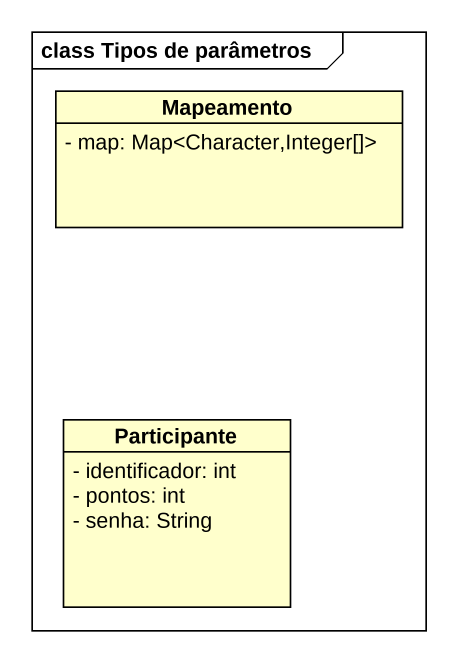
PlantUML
@startuml
mainframe class Tipos de parâmetros
hide circle
hide empty members
skinparam classAttributeIconSize 0
class Mapeamento {
  - map: Map<Character,Integer[]>
}
class Participante {
  - identificador: int
  - pontos: int
  - senha: String
}
@enduml
